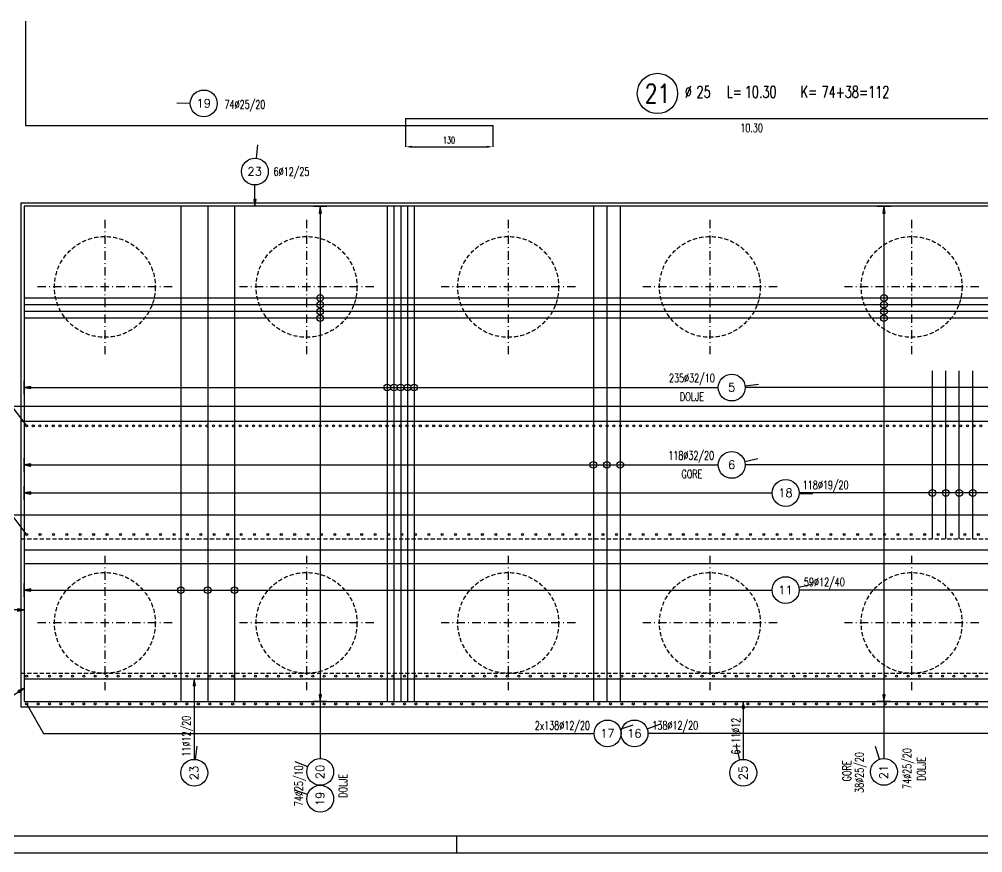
# Model space of a CAD drawing. Extents: x 3217 to 16371, y 373 to 2888.
# Drawn here: x 7930 to 9363, y 373 to 1613 of the extents above; entities that cross this region are included whole.
import ezdxf
from ezdxf.enums import TextEntityAlignment as Align

# ---------------------------------------------------------------- set-up
doc = ezdxf.new("R2010")
doc.units = 0
doc.header["$LTSCALE"] = 50
doc.header["$PDMODE"] = 34
doc.header["$PDSIZE"] = 5
doc.linetypes.add('CENTER', pattern=[0.47, 0.25, -0.1, 0.02, -0.1])
doc.linetypes.add('HIDDEN2', pattern=[0.1875, 0.125, -0.0625])
doc.layers.get('DEFPOINTS').update_dxf_attribs({"linetype": 'CONTINUOUS'})
for name, color, linetype in [('ARM', 1, 'CONTINUOUS'), ('ARM-I', 6, 'CONTINUOUS'), ('BETON', 7, 'CONTINUOUS'), ('CRTICA', 7, 'CONTINUOUS'), ('FILE', 8, 'CONTINUOUS'), ('KOTE', 4, 'CONTINUOUS'), ('NEVIDLJIVO', 9, 'HIDDEN2'), ('OSI', 2, 'CENTER'), ('TANKO', 8, 'CONTINUOUS')]:
    doc.layers.add(name, color=color, linetype=linetype)
doc.styles.add('KOTE', font='romans.shx', dxfattribs={"width": 0.7})
doc.styles.get("Standard").update_dxf_attribs({"font": 'romans.shx', "width": 0.9})
doc.dimstyles.new('M-50', dxfattribs={"dimscale": 50, "dimtxt": 0.2, "dimasz": 0.185, "dimexe": 0, "dimexo": 0, "dimgap": 0.1, "dimtad": 1, "dimdec": 0, "dimzin": 0, "dimdsep": 46, "dimtxsty": 'KOTE', "dimcen": 0.09, "dimclrd": 256, "dimclre": 256, "dimclrt": 2, "dimadec": 0, "dimazin": 0, "dimtfac": 1, "dimtdec": 0, "dimtix": 1, "dimtmove": 2, "dimatfit": 3, "dimfxl": 0, "dimtolj": 1, "dimtzin": 0, "dimarcsym": 0})

# ---------------------------------------------------------------- blocks, each defined once
blk = doc.blocks.new('*D362')
at = {"layer": 'DEFPOINTS', "color": 0}
for p in [(8503.9, 1465.4), (8633.9, 1455.4), (8633.9, 1423.5)]:
    blk.add_point(p, dxfattribs=at)
at = {"layer": 'TANKO', "lineweight": -2}
for p, q in [((8503.9, 1465.4), (8503.9, 1423.5)), ((8633.9, 1455.4), (8633.9, 1423.5)), ((8513.1, 1423.5), (8624.6, 1423.5))]:
    blk.add_line(p, q, dxfattribs=at)
at = {"layer": 'TANKO'}
for points in [[(8513.1, 1425.1), (8513.1, 1422), (8503.9, 1423.5)], [(8624.6, 1425.1), (8624.6, 1422), (8633.9, 1423.5)]]:
    blk.add_solid(points, dxfattribs=at)
at = {"layer": 'TANKO', "color": 2, "insert": (8568.9, 1433.5), "char_height": 10, "attachment_point": 5, "style": 'KOTE'}
blk.add_mtext('\\A1;130', dxfattribs=at)
blk = doc.blocks.new('POZ')
at = {"layer": 'ARM-I'}
blk.add_circle((0, 0), 0.6, dxfattribs=at)
at = {"layer": 'ARM', "width": 0.7}
for s, p in [('%%c', (0.814, -0.125)), ('L=', (2.064, -0.125)), ('K=', (4.256, -0.125))]:
    blk.add_text(s, height=0.35, dxfattribs=at).set_placement(p)
for tag, p in [('VA', (0.879, 0.435)), ('FI', (1.162, -0.13)), ('DUZ', (2.598, -0.13)), ('KOM', (4.881, -0.13))]:
    blk.add_attdef(tag, p, '', height=0.35, dxfattribs=at)
at = {"layer": 'ARM', "width": 0.7, "flags": 1}
for tag, p in [('TIP', (1.038, -0.896)), ('A', (1.162, -1.411)), ('B', (1.162, -1.918)), ('C', (1.162, -2.426)), ('D', (1.162, -2.934)), ('E', (1.162, -3.441)), ('F', (1.162, -3.949)), ('G', (1.162, -4.457)), ('H', (1.162, -4.964)), ('I', (1.162, -5.472)), ('J', (1.162, -5.98)), ('K', (1.162, -6.487)), ('L', (1.162, -6.995)), ('M', (1.162, -7.503)), ('N', (1.162, -8.011))]:
    blk.add_attdef(tag, p, '', height=0.35, dxfattribs=at)
at = {"layer": 'ARM-I', "width": 0.8}
blk.add_attdef('POZ', text='', height=0.55, dxfattribs=at).set_placement((0, 0), align=Align.MIDDLE)
blk = doc.blocks.new('P')
at = {"layer": 'KOTE'}
blk.add_circle((0, 0), 0.4, dxfattribs=at)
blk.add_attdef('P', text='', height=0.25, dxfattribs=at).set_placement((-0.004, 0.004), align=Align.MIDDLE)
blk = doc.blocks.new('S')
at = {"layer": 'KOTE', "color": 9}
blk.add_line((0, 1), (0, -1), dxfattribs=at)
blk.add_lwpolyline([(-1, 0.17), (-1, -0.17), (0, 0)], close=True, dxfattribs=at)
at = {"layer": 'KOTE', "color": 9, "linetype": 'ByBlock'}
blk.add_solid([(-1, 0.17), (-1, -0.17), (0, 0)], dxfattribs=at)
blk = doc.blocks.new('STR')
at = {"layer": 'KOTE', "color": 9}
blk.add_lwpolyline([(-1, 0.17), (-1, -0.17), (0, 0)], close=True, dxfattribs=at)
at = {"layer": 'KOTE', "color": 9, "linetype": 'ByBlock'}
blk.add_solid([(-1, 0.17), (-1, -0.17), (0, 0)], dxfattribs=at)

msp = doc.modelspace()

# ---------------------------------------------------------------- linework, layer by layer
at = {"layer": 'ARM'}
for p, q in [((7936.9, 1335), (7936.9, 598)), ((10276.9, 1335), (7936.9, 1335)), ((8169.8, 1335), (8169.8, 598)), ((8209.8, 1335), (8209.8, 598)), ((8249.8, 1335), (8249.8, 598)), ((8476.9, 1335), (8476.9, 598)), ((8486.9, 1335), (8486.9, 598)), ((8496.9, 1335), (8496.9, 598)), ((8506.9, 1335), (8506.9, 598)), ((8516.9, 1335), (8516.9, 598)), ((8783.5, 1335), (8783.5, 598)), ((8803.5, 1335), (8803.5, 598)), ((8823.5, 1335), (8823.5, 598)), ((10276.9, 1198.5), (7936.9, 1198.5)), ((10276.9, 1188.5), (7936.9, 1188.5)), ((10276.9, 1178.5), (7936.9, 1178.5)), ((10276.9, 1168.5), (7936.9, 1168.5)), ((9287.8, 840), (9287.8, 1090)), ((9307.8, 840), (9307.8, 1090)), ((9327.8, 840), (9327.8, 1090)), ((9347.8, 840), (9347.8, 1090)), ((10276.9, 823.1), (7936.9, 823.1)), ((10276.9, 803.1), (7936.9, 803.1)), ((7936.9, 632), (10276.9, 632)), ((7936.9, 598), (10276.9, 598))]:
    msp.add_line(p, q, dxfattribs=at)
at = {"layer": 'ARM-I'}
for points in [[(7938.9, 1610.4), (7938.9, 1455.4), (8633.9, 1455.4)], [(8503.9, 1465.4), (9533.9, 1465.4)]]:
    msp.add_lwpolyline(points, dxfattribs=at)
at = {"layer": 'BETON'}
for p, q in [((7931.9, 1340), (7931.9, 590)), ((7931.9, 1340), (10281.9, 1340)), ((7931.9, 1015), (10281.9, 1015)), ((7931.9, 590), (10281.9, 590))]:
    msp.add_line(p, q, dxfattribs=at)
for points in [[(3217.3, 373), (14130.3, 373), (14130.3, 2888), (3217.3, 2888)], [(3342.3, 398), (14105.3, 398), (14105.3, 2863), (3342.3, 2863)]]:
    msp.add_lwpolyline(points, close=True, dxfattribs=at)
at = {"layer": 'CRTICA'}
for p, q in [((8184, 1488.1), (8164, 1488.2)), ((8282.2, 1406.5), (8284.3, 1426.4)), ((9009.2, 1067.9), (9029.1, 1070.5)), ((9008.8, 955), (9028.2, 959.9)), ((9089.5, 907.8), (9109.5, 907.1)), ((9089, 768.2), (9108.5, 772.6)), ((8823.6, 557), (8842.5, 563.6)), ((8863.5, 557.3), (8882.3, 564.2)), ((8191.9, 511.9), (8194, 531.7)), ((9001.4, 511.3), (8996.4, 530.7)), ((9209.3, 512.3), (9203, 531.3)), ((8358.6, 500.8), (8340.1, 508.3)), ((8358.2, 459.7), (8339.2, 466))]:
    msp.add_line(p, q, dxfattribs=at)
at = {"layer": 'FILE'}
msp.add_line((8580.3, 373), (8580.3, 398), dxfattribs=at)
at = {"layer": 'KOTE'}
for centre, radius in [((8377.2, 1198.5), 5), ((8377.2, 1188.5), 5), ((9215.7, 1198.5), 5), ((9215.7, 1188.5), 5), ((8377.2, 1178.5), 5), ((9215.7, 1178.5), 5), ((8377.2, 1168.5), 5), ((9215.7, 1168.5), 5), ((8476.9, 1065.3), 5), ((8486.9, 1065.3), 5), ((8496.9, 1065.3), 5), ((8506.9, 1065.3), 5), ((8516.9, 1065.3), 5), ((7940.5, 1008.4), 1.5), ((7950.4, 1008.4), 1.5), ((7960.3, 1008.4), 1.5), ((7970.2, 1008.4), 1.5), ((7980.2, 1008.4), 1.5), ((7990.1, 1008.4), 1.5), ((8000, 1008.4), 1.5), ((8009.9, 1008.4), 1.5), ((8019.9, 1008.4), 1.5), ((8029.8, 1008.4), 1.5), ((8039.7, 1008.4), 1.5), ((8049.7, 1008.4), 1.5), ((8059.6, 1008.4), 1.5), ((8069.5, 1008.4), 1.5), ((8079.4, 1008.4), 1.5), ((8089.4, 1008.4), 1.5), ((8099.3, 1008.4), 1.5), ((8109.2, 1008.4), 1.5), ((8119.1, 1008.4), 1.5), ((8129.1, 1008.4), 1.5), ((8139, 1008.4), 1.5), ((8148.9, 1008.4), 1.5), ((8158.8, 1008.4), 1.5), ((8168.8, 1008.4), 1.5), ((8178.7, 1008.4), 1.5), ((8188.6, 1008.4), 1.5), ((8198.6, 1008.4), 1.5), ((8208.5, 1008.4), 1.5), ((8218.4, 1008.4), 1.5), ((8228.3, 1008.4), 1.5), ((8238.3, 1008.4), 1.5), ((8248.2, 1008.4), 1.5), ((8258.1, 1008.4), 1.5), ((8268, 1008.4), 1.5), ((8278, 1008.4), 1.5), ((8287.9, 1008.4), 1.5), ((8297.8, 1008.4), 1.5), ((8307.7, 1008.4), 1.5), ((8317.7, 1008.4), 1.5), ((8327.6, 1008.4), 1.5), ((8337.5, 1008.4), 1.5), ((8347.5, 1008.4), 1.5), ((8357.4, 1008.4), 1.5), ((8367.3, 1008.4), 1.5), ((8377.2, 1008.4), 1.5), ((8387.2, 1008.4), 1.5), ((8397.1, 1008.4), 1.5), ((8407, 1008.4), 1.5), ((8416.9, 1008.4), 1.5), ((8426.9, 1008.4), 1.5), ((8436.8, 1008.4), 1.5), ((8446.7, 1008.4), 1.5), ((8456.7, 1008.4), 1.5), ((8466.6, 1008.4), 1.5), ((8476.5, 1008.4), 1.5), ((8486.4, 1008.4), 1.5), ((8496.4, 1008.4), 1.5), ((8506.3, 1008.4), 1.5), ((8516.2, 1008.4), 1.5), ((8526.1, 1008.4), 1.5), ((8536.1, 1008.4), 1.5), ((8546, 1008.4), 1.5), ((8555.9, 1008.4), 1.5), ((8565.8, 1008.4), 1.5), ((8575.8, 1008.4), 1.5), ((8585.7, 1008.4), 1.5), ((8595.6, 1008.4), 1.5), ((8605.6, 1008.4), 1.5), ((8615.5, 1008.4), 1.5), ((8625.4, 1008.4), 1.5), ((8635.3, 1008.4), 1.5), ((8645.3, 1008.4), 1.5), ((8655.2, 1008.4), 1.5), ((8665.1, 1008.4), 1.5), ((8675, 1008.4), 1.5), ((8685, 1008.4), 1.5), ((8694.9, 1008.4), 1.5), ((8704.8, 1008.4), 1.5), ((8714.7, 1008.4), 1.5), ((8724.7, 1008.4), 1.5), ((8734.6, 1008.4), 1.5), ((8744.5, 1008.4), 1.5), ((8754.5, 1008.4), 1.5), ((8764.4, 1008.4), 1.5), ((8774.3, 1008.4), 1.5), ((8784.2, 1008.4), 1.5), ((8794.2, 1008.4), 1.5), ((8804.1, 1008.4), 1.5), ((8814, 1008.4), 1.5), ((8823.9, 1008.4), 1.5), ((8833.9, 1008.4), 1.5), ((8843.8, 1008.4), 1.5), ((8853.7, 1008.4), 1.5), ((8863.7, 1008.4), 1.5), ((8873.6, 1008.4), 1.5), ((8883.5, 1008.4), 1.5), ((8893.4, 1008.4), 1.5), ((8903.4, 1008.4), 1.5), ((8913.3, 1008.4), 1.5), ((8923.2, 1008.4), 1.5), ((8933.1, 1008.4), 1.5), ((8943.1, 1008.4), 1.5), ((8953, 1008.4), 1.5), ((8962.9, 1008.4), 1.5), ((8972.8, 1008.4), 1.5), ((8982.8, 1008.4), 1.5), ((8992.7, 1008.4), 1.5), ((9002.6, 1008.4), 1.5), ((9012.6, 1008.4), 1.5), ((9022.5, 1008.4), 1.5), ((9032.4, 1008.4), 1.5), ((9042.3, 1008.4), 1.5), ((9052.3, 1008.4), 1.5), ((9062.2, 1008.4), 1.5), ((9072.1, 1008.4), 1.5), ((9082, 1008.4), 1.5), ((9092, 1008.4), 1.5), ((9101.9, 1008.4), 1.5), ((9111.8, 1008.4), 1.5), ((9121.7, 1008.4), 1.5), ((9131.7, 1008.4), 1.5), ((9141.6, 1008.4), 1.5), ((9151.5, 1008.4), 1.5), ((9161.5, 1008.4), 1.5), ((9171.4, 1008.4), 1.5), ((9181.3, 1008.4), 1.5), ((9191.2, 1008.4), 1.5), ((9201.2, 1008.4), 1.5), ((9211.1, 1008.4), 1.5), ((9221, 1008.4), 1.5), ((9230.9, 1008.4), 1.5), ((9240.9, 1008.4), 1.5), ((9250.8, 1008.4), 1.5), ((9260.7, 1008.4), 1.5), ((9270.7, 1008.4), 1.5), ((9280.6, 1008.4), 1.5), ((9290.5, 1008.4), 1.5), ((9300.4, 1008.4), 1.5), ((9310.4, 1008.4), 1.5), ((9320.3, 1008.4), 1.5), ((9330.2, 1008.4), 1.5), ((9340.1, 1008.4), 1.5), ((9350.1, 1008.4), 1.5), ((9360, 1008.4), 1.5), ((8783.5, 950.2), 5), ((8803.5, 950.2), 5), ((8823.5, 950.2), 5), ((9287.8, 908.4), 5), ((9307.8, 908.4), 5), ((9327.8, 908.4), 5), ((9347.8, 908.4), 5), ((7940.5, 846.6), 1.5), ((7960.4, 846.6), 1.5), ((7980.3, 846.6), 1.5), ((8000.3, 846.6), 1.5), ((8020.2, 846.6), 1.5), ((8040.2, 846.6), 1.5), ((8060.1, 846.6), 1.5), ((8080, 846.6), 1.5), ((8100, 846.6), 1.5), ((8119.9, 846.6), 1.5), ((8139.8, 846.6), 1.5), ((8159.8, 846.6), 1.5), ((8179.7, 846.6), 1.5), ((8199.7, 846.6), 1.5), ((8219.6, 846.6), 1.5), ((8239.5, 846.6), 1.5), ((8259.5, 846.6), 1.5), ((8279.4, 846.6), 1.5), ((8299.4, 846.6), 1.5), ((8319.3, 846.6), 1.5), ((8339.2, 846.6), 1.5), ((8359.2, 846.6), 1.5), ((8379.1, 846.6), 1.5), ((8399, 846.6), 1.5), ((8419, 846.6), 1.5), ((8438.9, 846.6), 1.5), ((8458.9, 846.6), 1.5), ((8478.8, 846.6), 1.5), ((8498.7, 846.6), 1.5), ((8518.7, 846.6), 1.5), ((8538.6, 846.6), 1.5), ((8558.6, 846.6), 1.5), ((8578.5, 846.6), 1.5), ((8598.4, 846.6), 1.5), ((8618.4, 846.6), 1.5), ((8638.3, 846.6), 1.5), ((8658.2, 846.6), 1.5), ((8678.2, 846.6), 1.5), ((8698.1, 846.6), 1.5), ((8718.1, 846.6), 1.5), ((8738, 846.6), 1.5), ((8757.9, 846.6), 1.5), ((8777.9, 846.6), 1.5), ((8797.8, 846.6), 1.5), ((8817.8, 846.6), 1.5), ((8837.7, 846.6), 1.5), ((8857.6, 846.6), 1.5), ((8877.6, 846.6), 1.5), ((8897.5, 846.6), 1.5), ((8917.4, 846.6), 1.5), ((8937.4, 846.6), 1.5), ((8957.3, 846.6), 1.5), ((8977.3, 846.6), 1.5), ((8997.2, 846.6), 1.5), ((9017.1, 846.6), 1.5), ((9037.1, 846.6), 1.5), ((9057, 846.6), 1.5), ((9077, 846.6), 1.5), ((9096.9, 846.6), 1.5), ((9116.8, 846.6), 1.5), ((9136.8, 846.6), 1.5), ((9156.7, 846.6), 1.5), ((9176.6, 846.6), 1.5), ((9196.6, 846.6), 1.5), ((9216.5, 846.6), 1.5), ((9236.5, 846.6), 1.5), ((9256.4, 846.6), 1.5), ((9276.3, 846.6), 1.5), ((9296.3, 846.6), 1.5), ((9316.2, 846.6), 1.5), ((9336.2, 846.6), 1.5), ((9356.1, 846.6), 1.5), ((8169.8, 763.8), 5), ((8209.8, 763.8), 5), ((8249.8, 763.8), 5), ((7940.5, 635.6), 1.5), ((7957.5, 635.6), 1.5), ((7974.5, 635.6), 1.5), ((7991.5, 635.6), 1.5), ((8008.6, 635.6), 1.5), ((8025.6, 635.6), 1.5), ((8042.6, 635.6), 1.5), ((8059.7, 635.6), 1.5), ((8076.7, 635.6), 1.5), ((8093.7, 635.6), 1.5), ((8110.7, 635.6), 1.5), ((8127.8, 635.6), 1.5), ((8144.8, 635.6), 1.5), ((8161.8, 635.6), 1.5), ((8178.8, 635.6), 1.5), ((8195.9, 635.6), 1.5), ((8212.9, 635.6), 1.5), ((8229.9, 635.6), 1.5), ((8247, 635.6), 1.5), ((8264, 635.6), 1.5), ((8281, 635.6), 1.5), ((8298, 635.6), 1.5), ((8315.1, 635.6), 1.5), ((8332.1, 635.6), 1.5), ((8349.1, 635.6), 1.5), ((8366.2, 635.6), 1.5), ((8383.2, 635.6), 1.5), ((8400.2, 635.6), 1.5), ((8417.2, 635.6), 1.5), ((8434.3, 635.6), 1.5), ((8451.3, 635.6), 1.5), ((8468.3, 635.6), 1.5), ((8485.3, 635.6), 1.5), ((8502.4, 635.6), 1.5), ((8519.4, 635.6), 1.5), ((8536.4, 635.6), 1.5), ((8553.5, 635.6), 1.5), ((8570.5, 635.6), 1.5), ((8587.5, 635.6), 1.5), ((8604.5, 635.6), 1.5), ((8621.6, 635.6), 1.5), ((8638.6, 635.6), 1.5), ((8655.6, 635.6), 1.5), ((8672.7, 635.6), 1.5), ((8689.7, 635.6), 1.5), ((8706.7, 635.6), 1.5), ((8723.7, 635.6), 1.5), ((8740.8, 635.6), 1.5), ((8757.8, 635.6), 1.5), ((8774.8, 635.6), 1.5), ((8791.8, 635.6), 1.5), ((8808.9, 635.6), 1.5), ((8825.9, 635.6), 1.5), ((8842.9, 635.6), 1.5), ((8860, 635.6), 1.5), ((8877, 635.6), 1.5), ((8894, 635.6), 1.5), ((8911, 635.6), 1.5), ((8928.1, 635.6), 1.5), ((8945.1, 635.6), 1.5), ((8962.1, 635.6), 1.5), ((8979.1, 635.6), 1.5), ((8996.2, 635.6), 1.5), ((9013.2, 635.6), 1.5), ((9030.2, 635.6), 1.5), ((9047.3, 635.6), 1.5), ((9064.3, 635.6), 1.5), ((9081.3, 635.6), 1.5), ((9098.3, 635.6), 1.5), ((9115.4, 635.6), 1.5), ((9132.4, 635.6), 1.5), ((9149.4, 635.6), 1.5), ((9166.5, 635.6), 1.5), ((9183.5, 635.6), 1.5), ((9200.5, 635.6), 1.5), ((9217.5, 635.6), 1.5), ((9234.6, 635.6), 1.5), ((9251.6, 635.6), 1.5), ((9268.6, 635.6), 1.5), ((9285.6, 635.6), 1.5), ((9302.7, 635.6), 1.5), ((9319.7, 635.6), 1.5), ((9336.7, 635.6), 1.5), ((9353.8, 635.6), 1.5), ((7940.5, 594.4), 1.5), ((7957.5, 594.4), 1.5), ((7974.5, 594.4), 1.5), ((7991.5, 594.4), 1.5), ((8008.6, 594.4), 1.5), ((8025.6, 594.4), 1.5), ((8042.6, 594.4), 1.5), ((8059.7, 594.4), 1.5), ((8076.7, 594.4), 1.5), ((8093.7, 594.4), 1.5), ((8110.7, 594.4), 1.5), ((8127.8, 594.4), 1.5), ((8144.8, 594.4), 1.5), ((8161.8, 594.4), 1.5), ((8178.8, 594.4), 1.5), ((8195.9, 594.4), 1.5), ((8212.9, 594.4), 1.5), ((8229.9, 594.4), 1.5), ((8247, 594.4), 1.5), ((8264, 594.4), 1.5), ((8281, 594.4), 1.5), ((8298, 594.4), 1.5), ((8315.1, 594.4), 1.5), ((8332.1, 594.4), 1.5), ((8349.1, 594.4), 1.5), ((8366.2, 594.4), 1.5), ((8383.2, 594.4), 1.5), ((8400.2, 594.4), 1.5), ((8417.2, 594.4), 1.5), ((8434.3, 594.4), 1.5), ((8451.3, 594.4), 1.5), ((8468.3, 594.4), 1.5), ((8485.3, 594.4), 1.5), ((8502.4, 594.4), 1.5), ((8519.4, 594.4), 1.5), ((8536.4, 594.4), 1.5), ((8553.5, 594.4), 1.5), ((8570.5, 594.4), 1.5), ((8587.5, 594.4), 1.5), ((8604.5, 594.4), 1.5), ((8621.6, 594.4), 1.5), ((8638.6, 594.4), 1.5), ((8655.6, 594.4), 1.5), ((8672.7, 594.4), 1.5), ((8689.7, 594.4), 1.5), ((8706.7, 594.4), 1.5), ((8723.7, 594.4), 1.5), ((8740.8, 594.4), 1.5), ((8757.8, 594.4), 1.5), ((8774.8, 594.4), 1.5), ((8791.8, 594.4), 1.5), ((8808.9, 594.4), 1.5), ((8825.9, 594.4), 1.5), ((8842.9, 594.4), 1.5), ((8860, 594.4), 1.5), ((8877, 594.4), 1.5), ((8894, 594.4), 1.5), ((8911, 594.4), 1.5), ((8928.1, 594.4), 1.5), ((8945.1, 594.4), 1.5), ((8962.1, 594.4), 1.5), ((8979.1, 594.4), 1.5), ((8996.2, 594.4), 1.5), ((9013.2, 594.4), 1.5), ((9030.2, 594.4), 1.5), ((9047.3, 594.4), 1.5), ((9064.3, 594.4), 1.5), ((9081.3, 594.4), 1.5), ((9098.3, 594.4), 1.5), ((9115.4, 594.4), 1.5), ((9132.4, 594.4), 1.5), ((9149.4, 594.4), 1.5), ((9166.5, 594.4), 1.5), ((9183.5, 594.4), 1.5), ((9200.5, 594.4), 1.5), ((9217.5, 594.4), 1.5), ((9234.6, 594.4), 1.5), ((9251.6, 594.4), 1.5), ((9268.6, 594.4), 1.5), ((9285.6, 594.4), 1.5), ((9302.7, 594.4), 1.5), ((9319.7, 594.4), 1.5), ((9336.7, 594.4), 1.5), ((9353.8, 594.4), 1.5)]:
    msp.add_circle(centre, radius, dxfattribs=at)
at = {"layer": 'NEVIDLJIVO'}
for p, q in [((7931.9, 840), (10281.9, 840)), ((7931.9, 640), (10281.9, 640))]:
    msp.add_line(p, q, dxfattribs=at)
for centre in [(8056.9, 1215), (8356.9, 1215), (8656.9, 1215), (8956.9, 1215), (9256.9, 1215), (8056.9, 715), (8356.9, 715), (8656.9, 715), (8956.9, 715), (9256.9, 715)]:
    msp.add_circle(centre, 75, dxfattribs=at)
at = {"layer": 'OSI'}
for p, q in [((8056.9, 1315), (8056.9, 1115)), ((8356.9, 1315), (8356.9, 1115)), ((8656.9, 1315), (8656.9, 1115)), ((8956.9, 1315), (8956.9, 1115)), ((9256.9, 1315), (9256.9, 1115)), ((8156.9, 1215), (7956.9, 1215)), ((8456.9, 1215), (8256.9, 1215)), ((8756.9, 1215), (8556.9, 1215)), ((9056.9, 1215), (8856.9, 1215)), ((9356.9, 1215), (9156.9, 1215)), ((8056.9, 815), (8056.9, 615)), ((8356.9, 815), (8356.9, 615)), ((8656.9, 815), (8656.9, 615)), ((8956.9, 815), (8956.9, 615)), ((9256.9, 815), (9256.9, 615)), ((8156.9, 715), (7956.9, 715)), ((8456.9, 715), (8256.9, 715)), ((8756.9, 715), (8556.9, 715)), ((9056.9, 715), (8856.9, 715)), ((9356.9, 715), (9156.9, 715))]:
    msp.add_line(p, q, dxfattribs=at)
at = {"layer": 'TANKO'}
for p, q in [((8280, 1335), (8280, 1366.7)), ((8377.2, 1335), (8377.2, 598)), ((9215.7, 1335), (9215.7, 598)), ((7936.9, 1065.3), (8969.4, 1065.3)), ((10276.9, 1065.3), (9009.4, 1065.3)), ((10251.7, 1037.1), (7846.2, 1037.1)), ((7939.6, 1009.6), (7918.9, 1037.1)), ((7936.9, 950.2), (8969.4, 950.2)), ((10276.9, 950.2), (9009.4, 950.2)), ((7936.9, 908.4), (9049.5, 908.4)), ((10276.9, 908.4), (9089.5, 908.4)), ((10251.6, 875.4), (7846.2, 875.4)), ((7939.6, 847.8), (7918.9, 875.3)), ((7936.9, 763.8), (9049.5, 763.8)), ((10276.9, 763.8), (9089.5, 763.8)), ((7936.9, 734.4), (7857, 734.4)), ((8189.8, 632), (8189.8, 512)), ((7936.9, 617.9), (7907, 597.8)), ((7941.2, 593.1), (7965.6, 550.5)), ((8377.2, 598), (8377.2, 513.4)), ((9006.5, 598), (9006.5, 512)), ((9215.7, 598), (9215.7, 513.4)), ((7965.6, 550.5), (8784.7, 550.5)), ((10248.2, 550.5), (8864.7, 550.5))]:
    msp.add_line(p, q, dxfattribs=at)

# ---------------------------------------------------------------- block references
at = {"layer": 'KOTE', "xscale": 50, "yscale": 50, "zscale": 50}
msp.add_blockref('POZ', (8878.9, 1502.9), dxfattribs=at).add_auto_attribs({'POZ': '21', 'FI': '25', 'DUZ': '10.30', 'KOM': '74+38=112'})
at = {"layer": 'KOTE'}
ref = msp.add_blockref('P', (8204, 1488), dxfattribs=dict(at, xscale=50, yscale=50, zscale=50))
ref.add_attrib('P', '19', dxfattribs={"height": 12.5}).set_placement((8203.9, 1488.2), align=Align.MIDDLE)
ref = msp.add_blockref('P', (8280, 1386.7), dxfattribs=dict(at, xscale=50, yscale=50, zscale=50))
ref.add_attrib('P', '23', dxfattribs={"height": 12.5}).set_placement((8279.8, 1386.9), align=Align.MIDDLE)
at = {"layer": 'KOTE', "xscale": 10, "yscale": 10, "zscale": 10}
for name, p, rotation in [('STR', (8280, 1335), 270), ('S', (8377.2, 1335), 90), ('S', (9215.7, 1335), 90), ('S', (7936.9, 1065.3), 180), ('S', (7936.9, 950.2), 180), ('S', (7936.9, 908.4), 180), ('S', (7936.9, 763.8), 180), ('STR', (8189.8, 632), 90), ('S', (8377.2, 598), 270), ('S', (9215.7, 598), 270), ('STR', (9006.5, 598), 90)]:
    msp.add_blockref(name, p, dxfattribs=dict(at, rotation=rotation))
at = {"layer": 'KOTE'}
ref = msp.add_blockref('P', (8989.4, 1065.3), dxfattribs=dict(at, xscale=50, yscale=50, zscale=50))
ref.add_attrib('P', '5', dxfattribs={"height": 12.5}).set_placement((8989.2, 1065.5), align=Align.MIDDLE)
ref = msp.add_blockref('P', (8989.4, 950.2), dxfattribs=dict(at, xscale=50, yscale=50, zscale=50))
ref.add_attrib('P', '6', dxfattribs={"height": 12.5}).set_placement((8989.2, 950.4), align=Align.MIDDLE)
ref = msp.add_blockref('P', (9069.5, 908.4), dxfattribs=dict(at, xscale=50, yscale=50, zscale=50))
ref.add_attrib('P', '18', dxfattribs={"height": 12.5}).set_placement((9069.3, 908.6), align=Align.MIDDLE)
ref = msp.add_blockref('P', (9069.5, 763.8), dxfattribs=dict(at, xscale=50, yscale=50, zscale=50))
ref.add_attrib('P', '11', dxfattribs={"height": 12.5}).set_placement((9069.3, 764), align=Align.MIDDLE)
at = {"layer": 'KOTE', "xscale": 10, "yscale": 10, "zscale": 10}
msp.add_blockref('STR', (7936.9, 734.4), dxfattribs=at)
at = {"layer": 'KOTE'}
ref = msp.add_blockref('P', (8804.7, 550.5), dxfattribs=dict(at, xscale=50, yscale=50, zscale=50))
ref.add_attrib('P', '17', dxfattribs={"height": 12.5}).set_placement((8804.5, 550.7), align=Align.MIDDLE)
ref = msp.add_blockref('P', (8844.7, 550.5), dxfattribs=dict(at, xscale=50, yscale=50, zscale=50))
ref.add_attrib('P', '16', dxfattribs={"height": 12.5}).set_placement((8844.5, 550.7), align=Align.MIDDLE)
ref = msp.add_blockref('P', (8189.8, 492), dxfattribs=dict(at, xscale=50, yscale=50, zscale=50, rotation=90))
ref.add_attrib('P', '23', dxfattribs={"height": 12.5, "rotation": 90}).set_placement((8189.6, 491.8), align=Align.MIDDLE)
ref = msp.add_blockref('P', (8377.2, 493.4), dxfattribs=dict(at, xscale=50, yscale=50, zscale=50, rotation=90))
ref.add_attrib('P', '20', dxfattribs={"height": 12.5, "rotation": 90}).set_placement((8377, 493.2), align=Align.MIDDLE)
ref = msp.add_blockref('P', (9006.5, 492), dxfattribs=dict(at, xscale=50, yscale=50, zscale=50, rotation=90))
ref.add_attrib('P', '25', dxfattribs={"height": 12.5, "rotation": 90}).set_placement((9006.3, 491.8), align=Align.MIDDLE)
ref = msp.add_blockref('P', (9215.7, 493.4), dxfattribs=dict(at, xscale=50, yscale=50, zscale=50, rotation=90))
ref.add_attrib('P', '21', dxfattribs={"height": 12.5, "rotation": 90}).set_placement((9215.5, 493.2), align=Align.MIDDLE)
ref = msp.add_blockref('P', (8377.2, 453.4), dxfattribs=dict(at, xscale=50, yscale=50, zscale=50, rotation=90))
ref.add_attrib('P', '19', dxfattribs={"height": 12.5, "rotation": 90}).set_placement((8377, 453.2), align=Align.MIDDLE)
at = {"layer": 'TANKO', "xscale": 10, "yscale": 10, "zscale": 10, "rotation": 33.94792700542224}
msp.add_blockref('STR', (7936.9, 617.9), dxfattribs=at)

# ---------------------------------------------------------------- texts
at = {"layer": 'KOTE', "style": 'KOTE', "width": 0.7}
for s, p in [('74%%c25/20', (8265.2, 1485.6)), ('10.30', (9018.9, 1451.6)), ('6%%c12/25', (8334.5, 1385.8)), ('235%%c32/10', (8930.1, 1078.4)), ('DOLJE', (8930.1, 1051.6)), ('118%%c32/20', (8929, 963.3)), ('GORE', (8930.1, 936.5)), ('118%%c19/20', (9129.1, 919.4)), ('59%%c12/40', (9127.1, 775)), ('138%%c12/20', (8905.3, 561.6))]:
    msp.add_text(s, height=12.5, dxfattribs=at).set_placement(p, align=Align.MIDDLE)
for s, p in [('11%%c12/20', (8178.8, 546.5)), ('6+11%%c12', (8995.4, 546.5)), ('38%%c25/20', (9180.1, 492.4)), ('74%%c25/20', (9251.1, 498.3)), ('74%%c25/10', (8346.2, 472.6)), ('GORE', (9160.5, 494.8)), ('DOLJE', (9271.5, 497.8)), ('DOLJE', (8411, 472.6))]:
    msp.add_text(s, height=12.5, rotation=90, dxfattribs=at).set_placement(p, align=Align.MIDDLE)
msp.add_text('2x138%%c12/20', height=12.5, dxfattribs=at).set_placement((8778.5, 556.1), align=Align.RIGHT)

# ---------------------------------------------------------------- dimensions: what is measured, and where the dimension line sits
at = {"layer": 'TANKO'}
dim = msp.add_linear_dim(base=(8633.9, 1423.5), p1=(8503.9, 1465.4), p2=(8633.9, 1455.4), dimstyle='M-50', dxfattribs=at)
dim.commit()
dim.dimension.update_dxf_attribs({"geometry": '*D362', "text_midpoint": (8568.9, 1433.5)})

doc.saveas('drawing.dxf')
